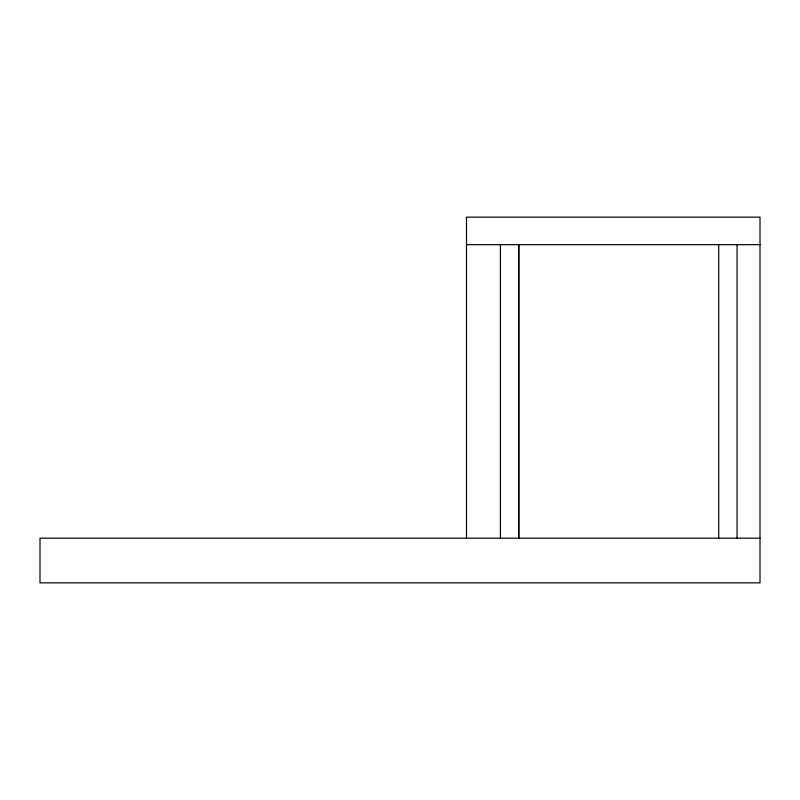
<?xml version="1.0" encoding="UTF-8"?>
<svg xmlns="http://www.w3.org/2000/svg" width="800" height="800" viewBox="0 0 800 800"><rect width="100%" height="100%" fill="white"/><g stroke="black" fill="none" stroke-linecap="round" stroke-linejoin="round"><path stroke-width="1.2" d="M466.5 244.67L760 244.67M760 538.18L40 538.18L40 582.84L760 582.84L760 217.16L466.5 217.16L466.5 538.18M737.07 244.67L737.07 538.18M718.73 244.67L718.73 538.18M500.43 244.67L500.44 538.18M518.78 538.18L518.78 244.67L518.77 538.18"/></g></svg>
